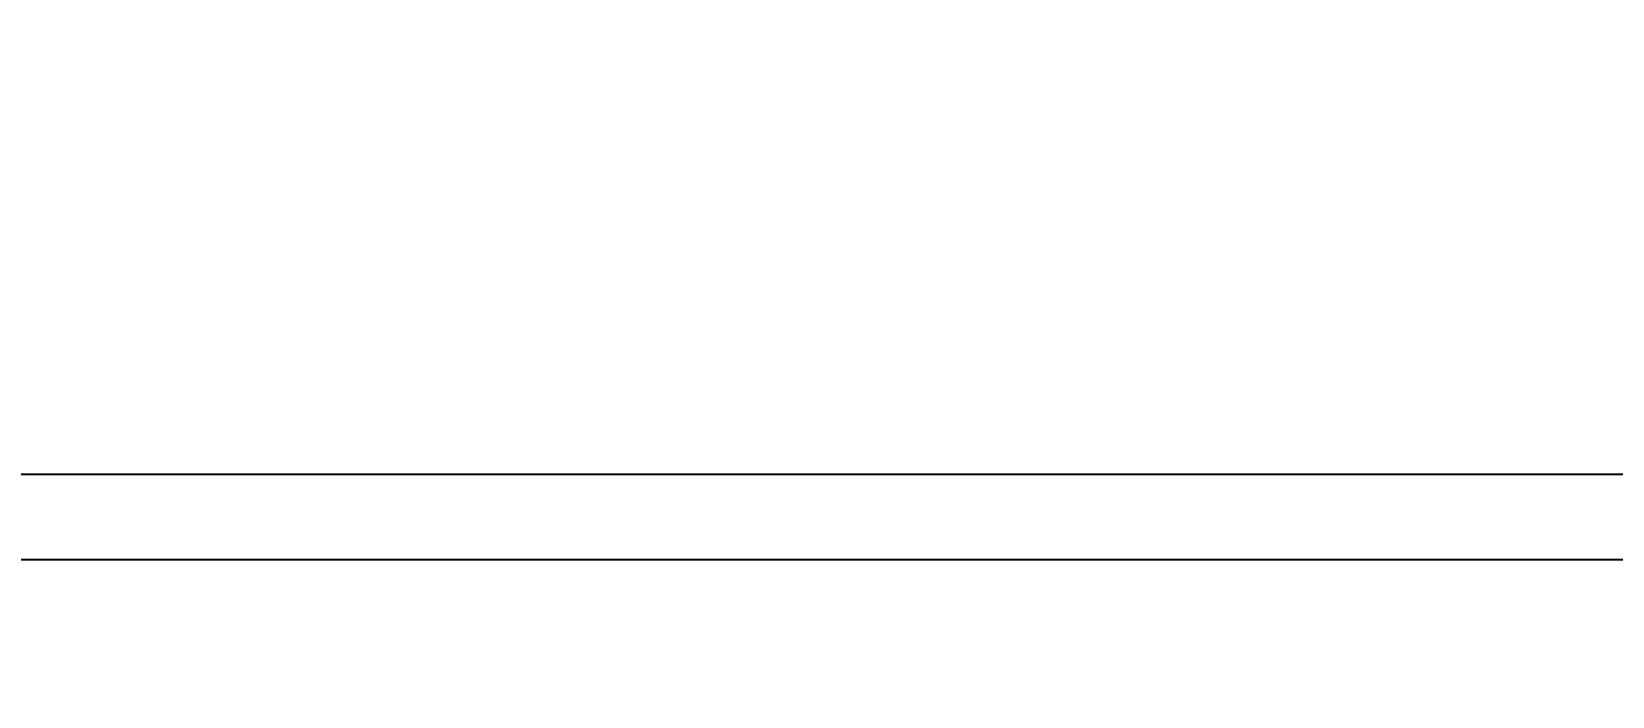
# Model space of a CAD drawing. Header units: millimetres. Extents: x 4647 to 73915, y -13612 to -8141.
# Drawn here: x 12017.66 to 12063.85, y -10775.07 to -10755.64 of the extents above; entities that cross this region are included whole.
import ezdxf

# ---------------------------------------------------------------- set-up
doc = ezdxf.new("R2010")
doc.units = ezdxf.units.MM
doc.layers.add('a_wymiary', color=250, linetype='Continuous', lineweight=9)
doc.layers.add('WIDOK', color=7, linetype='Continuous')
doc.styles.get("Standard").update_dxf_attribs({"font": 'arial.ttf'})
doc.dimstyles.new('1-100', dxfattribs={"dimtxt": 13, "dimasz": 15, "dimexe": 10, "dimexo": 20, "dimgap": 5, "dimtad": 1, "dimdec": 1, "dimrnd": 0.5, "dimtxsty": 'Standard', "dimblk": 'ARCHTICK', "dimcen": 0.09, "dimdle": 10, "dimadec": 0, "dimazin": 0, "dimtfac": 1, "dimtdec": 1, "dimtofl": 0, "dimtmove": 0, "dimatfit": 3, "dimfxl": 10, "dimfxlon": 1, "dimtolj": 1, "dimtzin": 0, "dimarcsym": 0})

# ---------------------------------------------------------------- blocks, each defined once
blk = doc.blocks.new('_ArchTick')
at = {"color": 0, "linetype": 'ByBlock', "const_width": 0.15}
blk.add_lwpolyline([(-0.5, -0.5), (0.5, 0.5)], dxfattribs=at)
blk = doc.blocks.new('*D831')
at = {"layer": 'a_wymiary', "color": 0, "lineweight": -2, "transparency": 16777216}
for p, q in [((12075.96, -10768.569), (12075.96, -10704.582)), ((12091.977, -10768.569), (12065.96, -10768.569)), ((12091.977, -10771.069), (12065.96, -10771.069)), ((12075.96, -10771.069), (12075.96, -10786.069))]:
    blk.add_line(p, q, dxfattribs=at)
at = {"layer": 'DEFPOINTS', "color": 0, "transparency": 16777216}
for p in [(12075.96, -10768.569), (12111.977, -10768.569), (12111.977, -10771.069)]:
    blk.add_point(p, dxfattribs=at)
at = {"layer": 'a_wymiary', "color": 0, "lineweight": -2, "transparency": 16777216, "xscale": 15, "yscale": 15, "zscale": 15}
for p, rotation in [((12075.96, -10768.569), 270), ((12075.96, -10771.069), 90)]:
    blk.add_blockref('_ArchTick', p, dxfattribs=dict(at, rotation=rotation))
at = {"layer": 'a_wymiary', "color": 0, "transparency": 16777216, "insert": (12063.147, -10721.575), "char_height": 13, "attachment_point": 5, "rotation": 90}
blk.add_mtext('\\A1;2,5', dxfattribs=at)

msp = doc.modelspace()

# ---------------------------------------------------------------- linework, layer by layer
at = {"layer": 'WIDOK'}
for p, q in [((11738.981, -10768.569), (12111.977, -10768.569)), ((11738.981, -10771.069), (12111.977, -10771.069)), ((11738.981, -10771.069), (12111.977, -10771.069))]:
    msp.add_line(p, q, dxfattribs=at)

# ---------------------------------------------------------------- dimensions: what is measured, and where the dimension line sits
at = {"layer": 'a_wymiary'}
dim = msp.add_linear_dim(base=(12075.96, -10768.569), p1=(12111.977, -10771.069), p2=(12111.977, -10768.569), angle=90, dimstyle='1-100', override={"dimfxl": 20}, dxfattribs=at)
dim.commit()
dim.dimension.update_dxf_attribs({"geometry": '*D831', "text_midpoint": (12063.147, -10721.575)})

doc.saveas('drawing.dxf')
